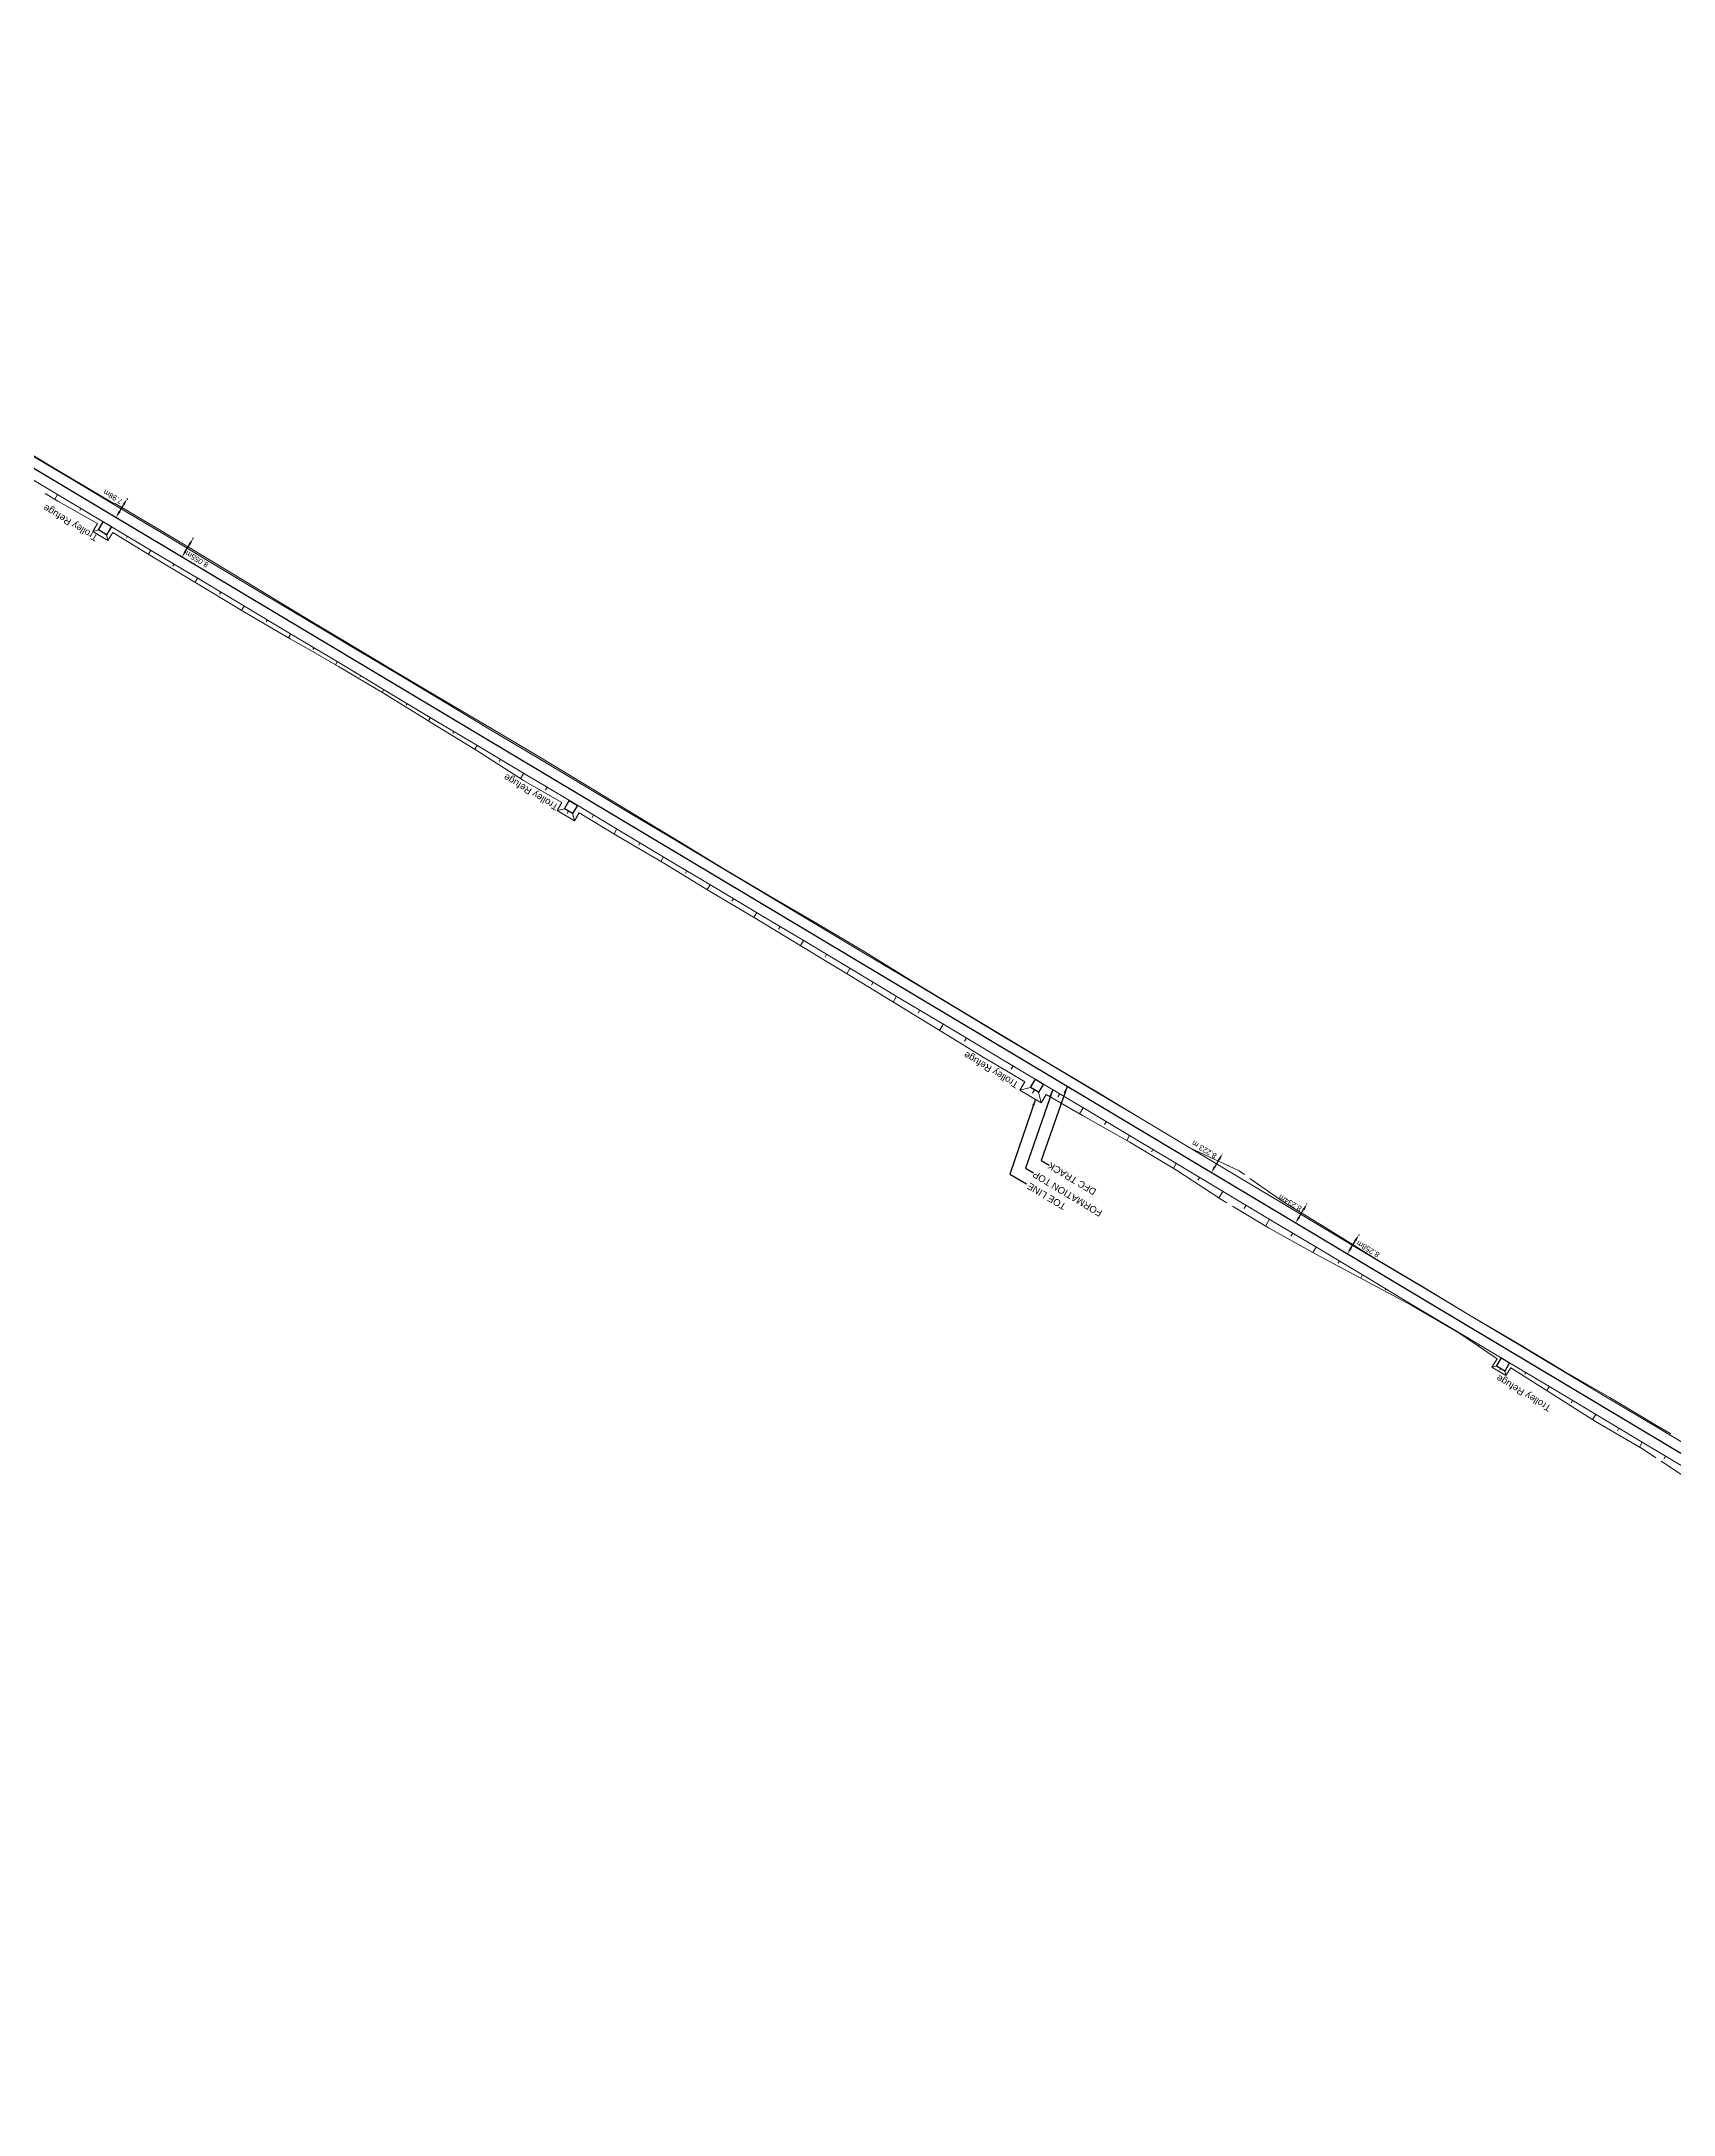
# Model space of a CAD drawing. Header units: metres. Extents: x 593990 to 610403, y 3402023 to 3411833.
# Drawn here: x 603066 to 603667, y 3405813 to 3406576 of the extents above; entities that cross this region are included whole.
import ezdxf
from ezdxf.enums import TextEntityAlignment as Align

# ---------------------------------------------------------------- set-up
doc = ezdxf.new("R2010")
doc.units = ezdxf.units.M
doc.header["$MEASUREMENT"] = 0
doc.header["$PDSIZE"] = 1
doc.linetypes.add('CENTER2', pattern=[1.125, 0.75, -0.125, 0.125, -0.125])
for name, color, linetype, lineweight in [('C-ALIG-DG-LINE', 1, 'CENTER2', 70), ('PROPOSED DFCC TOE LINE', 18, 'Continuous', 0), ('PROPOSED DFCC TOE SLOPES', 239, 'Continuous', 0), ('PROPOSED DFCC TRACK', 1, 'Continuous', 0), ('PROPOSED DRAIN CUM RETAINING WALL', 144, 'Continuous', 30), ('PROPOSED FORMATION LINE - PLAN', 187, 'Continuous', 0)]:
    doc.layers.add(name, color=color, linetype=linetype, lineweight=lineweight)
doc.layers.add('Trolley Refuse', color=10, linetype='Continuous')
doc.styles.get("Standard").update_dxf_attribs({"font": 'arial.ttf'})
doc.styles.add('Style-Arial', font='arial.ttf')
doc.dimstyles.new('ISO-25', dxfattribs={"dimtxt": 2.5, "dimasz": 2.5, "dimexe": 1.25, "dimexo": 0.625, "dimtad": 1, "dimtxsty": 'Standard', "dimcen": 2.5, "dimadec": 0, "dimazin": 0, "dimtfac": 1, "dimtmove": 0, "dimatfit": 3, "dimfxl": 1, "dimarcsym": 0})
doc.dimstyles.get("Standard").update_dxf_attribs({"dimtxt": 0.18, "dimasz": 0.18, "dimexe": 0.18, "dimexo": 0.0625, "dimgap": 0.09, "dimtad": 0, "dimtih": 1, "dimtoh": 1, "dimdec": 4, "dimzin": 0, "dimdsep": 46, "dimtxsty": 'Standard', "dimcen": 0.09, "dimadec": 0, "dimazin": 0, "dimtfac": 1, "dimtdec": 4, "dimtofl": 0, "dimtmove": 0, "dimatfit": 3, "dimfxl": 1, "dimtolj": 1, "dimtzin": 0, "dimarcsym": 0})

# ---------------------------------------------------------------- blocks, each defined once
blk = doc.blocks.new('*D179')
at = {"layer": 'Defpoints', "color": 0, "transparency": 16777216}
for p in [(603500.98, 3406166.56), (603496.74, 3406159.51), (603496.76, 3406159.5)]:
    blk.add_point(p, dxfattribs=at)
at = {"layer": 'PROPOSED DFCC TRACK', "color": 0, "lineweight": -2, "transparency": 16777216}
for p, q in [((603499.68, 3406164.42), (603498.03, 3406161.66)), ((603500.87, 3406166.62), (603500.86, 3406166.63)), ((603496.65, 3406159.57), (603496.64, 3406159.58))]:
    blk.add_line(p, q, dxfattribs=at)
at = {"layer": 'PROPOSED DFCC TRACK', "color": 0, "transparency": 16777216}
for points in [[(603497.67, 3406161.87), (603498.38, 3406161.44), (603496.74, 3406159.51)], [(603499.32, 3406164.64), (603500.04, 3406164.21), (603500.97, 3406166.57)]]:
    blk.add_solid(points, dxfattribs=at)
at = {"layer": 'PROPOSED DFCC TRACK', "color": 0, "lineweight": 0, "transparency": 16777216, "insert": (603494.14, 3406167.99), "char_height": 2, "attachment_point": 5, "rotation": 149, "style": 'Style-Arial'}
blk.add_mtext('\\A1;\\A1;8.223 m', dxfattribs=at)
blk = doc.blocks.new('TerminatorOpen_0.5')
at = {"color": 0, "linetype": 'ByBlock', "lineweight": -2}
for q in [(-1, 0.25), (-1, 0), (-1, -0.25)]:
    blk.add_line((0, 0), q, dxfattribs=at)
blk = doc.blocks.new('*D135')
at = {"layer": 'Defpoints', "color": 0, "transparency": 16777216}
for p in [(603550.83, 3406136.78), (603551.1, 3406136.62), (603546.59, 3406129.69)]:
    blk.add_point(p, dxfattribs=at)
at = {"layer": 'PROPOSED DFCC TRACK', "color": 0, "lineweight": -2, "transparency": 16777216}
for p, q in [((603548.15, 3406131.67), (603549.82, 3406134.47)), ((603550.93, 3406136.72), (603551.21, 3406136.55)), ((603546.7, 3406129.63), (603546.97, 3406129.46))]:
    blk.add_line(p, q, dxfattribs=at)
at = {"layer": 'PROPOSED DFCC TRACK', "color": 0, "transparency": 16777216}
for points in [[(603547.79, 3406131.89), (603548.51, 3406131.46), (603546.87, 3406129.53)], [(603549.46, 3406134.69), (603550.17, 3406134.26), (603551.1, 3406136.62)]]:
    blk.add_solid(points, dxfattribs=at)
at = {"layer": 'PROPOSED DFCC TRACK', "color": 0, "lineweight": 0, "transparency": 16777216, "insert": (603554.44, 3406131.37), "char_height": 2, "attachment_point": 5, "rotation": 149, "style": 'Style-Arial'}
blk.add_mtext('\\A1;8.258m', dxfattribs=at)
blk = doc.blocks.new('*D144')
at = {"layer": 'Defpoints', "color": 0, "transparency": 16777216}
for p in [(603532.01, 3406148.01), (603532.06, 3406147.98), (603527.84, 3406140.91)]:
    blk.add_point(p, dxfattribs=at)
at = {"layer": 'PROPOSED DFCC TRACK', "color": 0, "lineweight": -2, "transparency": 16777216}
for p, q in [((603529.07, 3406143.09), (603530.73, 3406145.86)), ((603531.95, 3406148.04), (603531.9, 3406148.07)), ((603527.73, 3406140.97), (603527.68, 3406141))]:
    blk.add_line(p, q, dxfattribs=at)
at = {"layer": 'PROPOSED DFCC TRACK', "color": 0, "transparency": 16777216}
for points in [[(603530.37, 3406146.08), (603531.08, 3406145.65), (603532.01, 3406148.01)], [(603528.71, 3406143.3), (603529.43, 3406142.87), (603527.79, 3406140.94)]]:
    blk.add_solid(points, dxfattribs=at)
at = {"layer": 'PROPOSED DFCC TRACK', "color": 0, "lineweight": 0, "transparency": 16777216, "insert": (603525.8, 3406148.39), "char_height": 2, "attachment_point": 5, "rotation": 149, "style": 'Style-Arial'}
blk.add_mtext('\\A1;8.234m', dxfattribs=at)
blk = doc.blocks.new('*D145')
at = {"layer": 'Defpoints', "color": 0, "transparency": 16777216}
for p in [(603121.84, 3406393.19), (603122.18, 3406392.98), (603118.06, 3406386.06)]:
    blk.add_point(p, dxfattribs=at)
at = {"layer": 'PROPOSED DFCC TRACK', "color": 0, "lineweight": -2, "transparency": 16777216}
for p, q in [((603119, 3406388.41), (603120.56, 3406391.04)), ((603122.07, 3406393.05), (603121.73, 3406393.25)), ((603117.96, 3406386.12), (603117.61, 3406386.33))]:
    blk.add_line(p, q, dxfattribs=at)
at = {"layer": 'PROPOSED DFCC TRACK', "color": 0, "transparency": 16777216}
for points in [[(603120.2, 3406391.25), (603120.92, 3406390.83), (603121.84, 3406393.19)], [(603118.64, 3406388.63), (603119.35, 3406388.2), (603117.72, 3406386.26)]]:
    blk.add_solid(points, dxfattribs=at)
at = {"layer": 'PROPOSED DFCC TRACK', "color": 0, "lineweight": 0, "transparency": 16777216, "insert": (603123.19, 3406385.47), "char_height": 2, "attachment_point": 5, "rotation": 149, "style": 'Style-Arial'}
blk.add_mtext('\\A1;8.055m', dxfattribs=at)
blk = doc.blocks.new('*D148')
at = {"layer": 'Defpoints', "color": 0, "transparency": 16777216}
for p in [(603097.47, 3406407.67), (603097.85, 3406407.45), (603093.77, 3406400.59)]:
    blk.add_point(p, dxfattribs=at)
at = {"layer": 'PROPOSED DFCC TRACK', "color": 0, "lineweight": -2, "transparency": 16777216}
for p, q in [((603094.67, 3406402.96), (603096.2, 3406405.53)), ((603097.74, 3406407.51), (603097.37, 3406407.74)), ((603093.67, 3406400.66), (603093.29, 3406400.88))]:
    blk.add_line(p, q, dxfattribs=at)
at = {"layer": 'PROPOSED DFCC TRACK', "color": 0, "transparency": 16777216}
for points in [[(603095.84, 3406405.74), (603096.55, 3406405.31), (603097.47, 3406407.67)], [(603094.31, 3406403.18), (603095.03, 3406402.75), (603093.39, 3406400.82)]]:
    blk.add_solid(points, dxfattribs=at)
at = {"layer": 'PROPOSED DFCC TRACK', "color": 0, "lineweight": 0, "transparency": 16777216, "insert": (603092.28, 3406408.46), "char_height": 2, "attachment_point": 5, "rotation": 149, "style": 'Style-Arial'}
blk.add_mtext('\\A1;7.98m', dxfattribs=at)

msp = doc.modelspace()

# ---------------------------------------------------------------- linework, layer by layer
at = {"layer": 'C-ALIG-DG-LINE', "color": 1, "linetype": 'Continuous', "lineweight": 30, "flags": 128}
msp.add_lwpolyline([(604076.7502, 3405812.5223), (600403.5632, 3408010.0169)], dxfattribs=at)
at = {"layer": 'PROPOSED DFCC TOE LINE', "lineweight": 0, "flags": 128}
for points in [[(603502.4651, 3406148.3909), (603500.6615, 3406149.4811), (603483.9125, 3406160.4412), (603466.7322, 3406170.6803), (603449.3096, 3406180.5142), (603435.9794, 3406188.2611), (603434.1528, 3406185.2079), (603426.2861, 3406189.9141), (603428.0759, 3406192.9058), (603421.2869, 3406196.9401), (603413.3307, 3406201.6949), (603397.7648, 3406211.225), (603380.6948, 3406221.6484), (603363.6248, 3406232.0718), (603346.5522, 3406242.491), (603329.4339, 3406252.8336), (603312.2494, 3406263.0657), (603295.1485, 3406273.4374), (603277.9381, 3406283.6262), (603264.0078, 3406292.0634), (603262.2176, 3406289.0763), (603255.8433, 3406292.8967), (603257.6074, 3406295.8399), (603243.4874, 3406303.9537), (603226.6586, 3406314.7804), (603209.5939, 3406325.2127), (603192.5801, 3406335.73), (603175.3906, 3406345.9537), (603163.4309, 3406352.7605), (603157.5977, 3406356.0886), (603140.7737, 3406366.0034), (603123.6348, 3406376.3116), (603106.5108, 3406386.6448), (603092.2176, 3406395.3597), (603090.4351, 3406392.3801), (603084.8397, 3406395.7275), (603086.595, 3406398.6614), (603072.0169, 3406406.9), (603067.327, 3406409.7148)], [(603092.8468, 3406406.1633), (603094.3468, 3406405.2687), (603111.5182, 3406395.0149), (603128.6667, 3406384.7226), (603145.7812, 3406374.3736), (603162.9007, 3406364.0329), (603180.0577, 3406353.755), (603197.2298, 3406343.5021), (603214.4359, 3406333.3062), (603231.6724, 3406323.161), (603248.8146, 3406312.8583), (603265.9534, 3406302.5499), (603283.0781, 3406292.2179), (603300.1566, 3406281.8087), (603317.2696, 3406271.457), (603334.4491, 3406261.2168), (603351.7347, 3406251.1537), (603368.9058, 3406240.8991), (603385.9449, 3406230.4241), (603403.0462, 3406220.0531), (603420.1949, 3406209.7611), (603437.3545, 3406199.4874), (603454.5698, 3406189.3069), (603471.7101, 3406179.0009), (603488.8287, 3406168.6588), (603507.0149, 3406160.1011), (603508.9248, 3406158.776)], [(603510.9224, 3406157.3901), (603523.4849, 3406148.6747), (603540.5002, 3406138.1599), (603557.4652, 3406127.5609), (603574.6895, 3406117.3953), (603591.8041, 3406107.0465), (603609.0194, 3406096.866), (603626.2022, 3406086.6311), (603643.5213, 3406076.624), (603660.6863, 3406066.3593), (603665.9494, 3406063.2532)], [(603660.4605, 3406054.4823), (603655.5264, 3406057.7345), (603638.266, 3406067.8397), (603621.3712, 3406078.556), (603606.995, 3406087.6469), (603605.2361, 3406084.7069), (603600.0945, 3406087.7829), (603601.9792, 3406090.9333), (603587.8856, 3406100.4966), (603570.5813, 3406110.5284), (603552.9449, 3406120.0051), (603535.3043, 3406129.4748), (603517.7778, 3406139.1351), (603504.5293, 3406147.1432)], [(603670.8116, 3406047.6596), (603662.4721, 3406053.1564)]]:
    msp.add_lwpolyline(points, dxfattribs=at)
at = {"layer": 'PROPOSED DFCC TOE SLOPES', "flags": 128}
for points in [[(603071.9159, 3406409.2975), (603070.8872, 3406407.578)], [(603080.4974, 3406404.1635), (603080.0378, 3406403.3952)], [(603086.9109, 3406396.2481), (603084.8397, 3406395.7275)], [(603089.9144, 3406394.4513), (603090.4351, 3406392.3801)], [(603097.6605, 3406393.8957), (603097.254, 3406393.2162)], [(603106.2421, 3406388.7617), (603105.3859, 3406387.3307)], [(603114.8236, 3406383.6278), (603114.3842, 3406382.8934)], [(603123.4051, 3406378.4939), (603122.5068, 3406376.9923)], [(603131.9867, 3406373.3599), (603131.531, 3406372.5982)], [(603140.5682, 3406368.226), (603139.6448, 3406366.6825)], [(603149.1497, 3406363.0921), (603148.7019, 3406362.3436)], [(603157.7313, 3406357.9582), (603156.8695, 3406356.5177)], [(603166.3128, 3406352.8242), (603165.9326, 3406352.1887)], [(603174.8943, 3406347.6903), (603174.2454, 3406346.6056)], [(603183.4759, 3406342.5564), (603183.1645, 3406342.0358)], [(603192.0574, 3406337.4224), (603191.4478, 3406336.4034)], [(603200.639, 3406332.2885), (603200.3026, 3406331.7263)], [(603209.2205, 3406327.1546), (603208.4732, 3406325.9055)], [(603217.802, 3406322.0207), (603217.4021, 3406321.3522)], [(603226.3836, 3406316.8867), (603225.5346, 3406315.4676)], [(603234.9651, 3406311.7528), (603234.4648, 3406310.9165)], [(603243.5466, 3406306.6189), (603242.3789, 3406304.6669)], [(603252.1282, 3406301.4849), (603251.5724, 3406300.556)], [(603258.54, 3406293.5722), (603255.8433, 3406292.8967)], [(603260.041, 3406292.6726), (603259.5357, 3406291.8295)], [(603261.542, 3406291.7729), (603262.2176, 3406289.0763)], [(603269.2913, 3406291.2171), (603268.7744, 3406290.3532)], [(603277.8728, 3406286.0832), (603276.8112, 3406284.3087)], [(603286.4543, 3406280.9492), (603285.932, 3406280.0761)], [(603295.0359, 3406275.8153), (603294.0148, 3406274.1085)], [(603303.6174, 3406270.6814), (603303.0949, 3406269.808)], [(603312.1989, 3406265.5474), (603311.1229, 3406263.7489)], [(603320.7805, 3406260.4135), (603320.2451, 3406259.5186)], [(603329.362, 3406255.2796), (603328.3019, 3406253.5076)], [(603337.9435, 3406250.1457), (603337.4045, 3406249.2446)], [(603346.5251, 3406245.0117), (603345.4246, 3406243.1723)], [(603355.1066, 3406239.8778), (603354.5353, 3406238.9228)], [(603363.6882, 3406234.7439), (603362.5002, 3406232.7582)], [(603372.2697, 3406229.6099), (603371.6525, 3406228.5783)], [(603380.8512, 3406224.476), (603379.5704, 3406222.335)], [(603389.4328, 3406219.3421), (603388.7691, 3406218.2327)], [(603398.0143, 3406214.2082), (603396.6404, 3406211.9116)], [(603406.5958, 3406209.0742), (603405.883, 3406207.8827)], [(603437.3215, 3406199.4322), (603437.3545, 3406199.4874)], [(603423.7589, 3406198.8064), (603423.0229, 3406197.5761)], [(603444.8003, 3406195.0212), (603444.8281, 3406195.0678)], [(603430.1724, 3406190.891), (603426.2861, 3406189.9141)], [(603431.6741, 3406189.9925), (603430.9468, 3406188.7768)], [(603433.1759, 3406189.0941), (603434.1528, 3406185.2079)], [(603440.922, 3406188.5385), (603440.2229, 3406187.3699)], [(603453.354, 3406189.8407), (603453.4358, 3406189.9775)], [(603461.9732, 3406184.7698), (603462.0109, 3406184.8328)], [(603449.5035, 3406183.4046), (603448.1704, 3406181.1763)], [(603458.0851, 3406178.2707), (603457.4791, 3406177.2578)], [(603470.517, 3406179.5729), (603470.581, 3406179.6798)], [(603466.6666, 3406173.1367), (603465.5846, 3406171.3281)], [(603479.1202, 3406174.475), (603479.1418, 3406174.5111)], [(603487.6801, 3406169.305), (603487.7011, 3406169.3401)], [(603488.8107, 3406168.6287), (603488.8287, 3406168.6588)], [(603475.2481, 3406168.0028), (603474.7194, 3406167.119)], [(603483.8297, 3406162.8689), (603482.7808, 3406161.1156)], [(603492.4112, 3406157.7349), (603491.7974, 3406156.709)], [(603500.9927, 3406152.601), (603499.5582, 3406150.2031)], [(603509.5743, 3406147.4671), (603508.8332, 3406146.2283)], [(603518.1558, 3406142.3332), (603516.6503, 3406139.8166)], [(603526.7374, 3406137.1992), (603526.0619, 3406136.0703)], [(603535.3189, 3406132.0653), (603534.1498, 3406130.1111)], [(603543.9004, 3406126.9314), (603543.4315, 3406126.1475)], [(603557.463, 3406127.5572), (603557.4652, 3406127.5609)], [(603564.9283, 3406123.1237), (603564.9427, 3406123.1478)], [(603552.482, 3406121.7974), (603551.7829, 3406120.6289)], [(603561.0635, 3406116.6635), (603560.8324, 3406116.2772)], [(603573.4955, 3406117.9657), (603573.5549, 3406118.065)], [(603569.645, 3406111.5296), (603569.4195, 3406111.1526)], [(603582.0982, 3406112.8672), (603582.1194, 3406112.9026)], [(603590.6586, 3406107.6979), (603590.6767, 3406107.7282)], [(603578.2266, 3406106.3956), (603578.1601, 3406106.2845)], [(603586.8081, 3406101.2617), (603586.7457, 3406101.1574)], [(603591.7891, 3406107.0215), (603591.8041, 3406107.0465)], [(603595.3897, 3406096.1278), (603595.2358, 3406095.8706)], [(603601.8031, 3406088.2124), (603600.0945, 3406087.7829)], [(603603.3049, 3406087.314), (603602.9851, 3406086.7794)], [(603604.8066, 3406086.4155), (603605.2361, 3406084.7069)], [(603612.5527, 3406085.8599), (603612.1778, 3406085.2332)], [(603621.1343, 3406080.726), (603620.2574, 3406079.2603)], [(603629.7158, 3406075.5921), (603629.2108, 3406074.7479)], [(603638.2973, 3406070.4581), (603637.1531, 3406068.5456)], [(603646.8789, 3406065.3242), (603646.3191, 3406064.3885)], [(603655.4604, 3406060.1903), (603654.3894, 3406058.4001)], [(603664.0419, 3406055.0564), (603663.4124, 3406054.004)]]:
    msp.add_lwpolyline(points, dxfattribs=at)
at = {"layer": 'PROPOSED DFCC TRACK', "linetype": 'Continuous', "lineweight": 30, "flags": 128}
msp.add_lwpolyline([(604076.7508, 3405812.5219), (600403.5609, 3408010.0183)], dxfattribs=at)
at = {"layer": 'PROPOSED DRAIN CUM RETAINING WALL', "flags": 128}
msp.add_lwpolyline([(603092.6366, 3406405.8099), (603088.4753, 3406408.2844), (603069.4321, 3406419.6593), (603049.3923, 3406431.6295), (603030.2998, 3406443.0505), (603011.4531, 3406454.3246), (602995.2204, 3406464.0391), (602978.7781, 3406473.8789), (602961.6696, 3406484.1171), (602943.9998, 3406494.6912), (602930.0726, 3406503.0221), (602916.0163, 3406511.4302), (602898.8666, 3406521.6907), (602881.5616, 3406532.044), (602868.1852, 3406540.0447), (602854.698, 3406548.1117), (602835.1673, 3406559.8159)], dxfattribs=at)
at = {"layer": 'PROPOSED FORMATION LINE - PLAN', "flags": 128}
for points in [[(603677.6045, 3406055.6822), (603660.4414, 3406065.9501), (603643.2783, 3406076.2179), (603626.1153, 3406086.4858), (603608.9522, 3406096.7537), (603591.7891, 3406107.0215), (603574.6261, 3406117.2894), (603557.463, 3406127.5572), (603540.2999, 3406137.8251), (603523.1368, 3406148.0929), (603505.9738, 3406158.3608), (603488.8107, 3406168.6287), (603471.6476, 3406178.8965), (603454.4845, 3406189.1644), (603437.3215, 3406199.4322), (603420.1584, 3406209.7001), (603402.9953, 3406219.9679), (603385.8322, 3406230.2358), (603368.6692, 3406240.5037), (603351.5061, 3406250.7715), (603334.343, 3406261.0394), (603317.1799, 3406271.3072), (603300.0169, 3406281.5751), (603282.8538, 3406291.8429), (603265.6907, 3406302.1108), (603248.5277, 3406312.3787), (603231.3646, 3406322.6465), (603214.2015, 3406332.9144), (603197.0384, 3406343.1822), (603179.8754, 3406353.4501), (603162.7123, 3406363.718), (603145.5492, 3406373.9858), (603128.3861, 3406384.2537), (603111.2231, 3406394.5215), (603094.06, 3406404.7894), (603076.8969, 3406415.0572), (603059.7338, 3406425.3251)], [(603673.754, 3406049.2461), (603656.591, 3406059.5139), (603639.4279, 3406069.7818), (603622.2648, 3406080.0496), (603605.1018, 3406090.3175), (603587.9387, 3406100.5854), (603570.7756, 3406110.8532), (603553.6125, 3406121.1211), (603536.4495, 3406131.3889), (603519.2864, 3406141.6568), (603502.1233, 3406151.9246), (603484.9602, 3406162.1925), (603467.7972, 3406172.4604), (603450.6341, 3406182.7282), (603433.471, 3406192.9961), (603416.3079, 3406203.2639), (603399.1449, 3406213.5318), (603381.9818, 3406223.7996), (603364.8187, 3406234.0675), (603347.6556, 3406244.3354), (603330.4926, 3406254.6032), (603313.3295, 3406264.8711), (603296.1664, 3406275.1389), (603279.0034, 3406285.4068), (603261.8403, 3406295.6747), (603244.6772, 3406305.9425), (603227.5141, 3406316.2104), (603210.3511, 3406326.4782), (603193.188, 3406336.7461), (603176.0249, 3406347.0139), (603158.8618, 3406357.2818), (603141.6988, 3406367.5497), (603124.5357, 3406377.8175), (603107.3726, 3406388.0854), (603090.2095, 3406398.3532), (603073.0465, 3406408.6211), (603055.8834, 3406418.8889)]]:
    msp.add_lwpolyline(points, dxfattribs=at)
at = {"layer": 'Trolley Refuse'}
for points in [[(603088.7078, 3406399.2517), (603091.7113, 3406397.4548), (603089.9144, 3406394.4513), (603086.9109, 3406396.2481)], [(603260.3392, 3406296.5743), (603263.3413, 3406294.775), (603261.542, 3406291.7729), (603258.54, 3406293.5722)], [(603431.9692, 3406193.8945), (603434.9728, 3406192.0976), (603433.1759, 3406189.0941), (603430.1724, 3406190.891)], [(603603.6, 3406091.2159), (603606.6035, 3406089.4191), (603604.8066, 3406086.4155), (603601.8031, 3406088.2124)]]:
    msp.add_lwpolyline(points, close=True, dxfattribs=at)

# ---------------------------------------------------------------- texts
at = {"layer": 'PROPOSED DFCC TOE LINE', "lineweight": 0}
msp.add_text('TOE LINE', height=2.5, rotation=149, dxfattribs=at).set_placement((603429.9003, 3406155.9607, 306.8582), align=Align.RIGHT)
at = {"layer": 'PROPOSED DFCC TRACK', "color": 10, "linetype": 'Continuous', "lineweight": -3, "ltscale": 5}
msp.add_text('DFC TRACK', height=2.5, rotation=149, dxfattribs=at).set_placement((603437.5286, 3406163.4601), align=Align.RIGHT)
at = {"layer": 'PROPOSED FORMATION LINE - PLAN', "lineweight": 0}
msp.add_text('FORMATION TOP', height=2.5, rotation=149, dxfattribs=at).set_placement((603431.905, 3406160.2516, 306.8582), align=Align.RIGHT)
at = {"layer": 'Trolley Refuse'}
for p in [(603087.029, 3406394.0448), (603256.5731, 3406294.8757), (603426.0115, 3406192.5664), (603622.1387, 3406073.4648)]:
    msp.add_text('Trolley Refuge', height=2.5, rotation=149.1766896, dxfattribs=at).set_placement(p)

# ---------------------------------------------------------------- dimensions: what is measured, and where the dimension line sits
at = {"layer": 'PROPOSED DFCC TRACK', "color": 10, "lineweight": 0}
for base, p1, p2, angle, picture, middle in [((603097.4734, 3406407.6747), (603093.7728, 3406400.5914), (603097.8513, 3406407.45), 59.2616504, '*D148', (603092.284, 3406408.4602)), ((603121.8351, 3406393.1877), (603118.0645, 3406386.0588), (603122.1814, 3406392.9818), 59.2616497, '*D145', (603123.1931, 3406385.4737)), ((603532.008, 3406148.0108), (603527.84, 3406140.9094), (603532.0595, 3406147.9801), 59.1727541, '*D144', (603525.8045, 3406148.3938)), ((603551.0981, 3406136.6189), (603546.5944, 3406129.6895), (603550.8261, 3406136.7812), 59.1752177, '*D135', (603554.4354, 3406131.3669))]:
    dim = msp.add_linear_dim(base=base, p1=p1, p2=p2, angle=angle, dimstyle='Standard', override={"dimtxt": 2, "dimasz": 2.5, "dimexe": 0.125, "dimexo": 0.125, "dimgap": 0.125, "dimtad": 1, "dimtih": 0, "dimtoh": 0, "dimdec": 3, "dimzin": 11, "dimpost": 'm', "dimtxsty": 'Style-Arial', "dimsah": 1, "dimadec": 4, "dimazin": 3, "dimtmove": 2, "dimatfit": 1, "dimldrblk": 'TerminatorOpen_0.5', "dimfrac": 2, "dimtzin": 11}, dxfattribs=at)
    dim.commit()
    dim.dimension.update_dxf_attribs({"geometry": picture, "text_midpoint": middle, "dimtype": 129, "text_rotation": 149})
dim = msp.add_linear_dim(base=(603496.7435, 3406159.513), p1=(603500.9813, 3406166.5605), p2=(603496.7594, 3406159.5035), angle=239.1099064, text='\\A1;<> m', dimstyle='Standard', override={"dimtxt": 2, "dimasz": 2.5, "dimexe": 0.125, "dimexo": 0.125, "dimgap": 0.125, "dimtad": 1, "dimtih": 0, "dimtoh": 0, "dimdec": 3, "dimzin": 11, "dimtxsty": 'Style-Arial', "dimsah": 1, "dimadec": 4, "dimazin": 3, "dimtmove": 2, "dimatfit": 1, "dimldrblk": 'TerminatorOpen_0.5', "dimfrac": 2, "dimtzin": 11}, dxfattribs=at)
dim.commit()
dim.dimension.update_dxf_attribs({"geometry": '*D179', "text_midpoint": (603494.1416, 3406167.9921), "dimtype": 129, "text_rotation": 149})

# ---------------------------------------------------------------- leaders
at = {"layer": 'PROPOSED DFCC TOE LINE', "lineweight": 0}
msp.add_leader([(603431.9839, 3406186.5054), (603422.618, 3406158.958), (603428.6548, 3406155.324)], dimstyle='ISO-25', override={"dimtxt": 3, "dimasz": 2.5, "dimgap": 0.625, "dimtad": 0, "dimdec": 3, "dimzin": 2, "dimtdec": 3}, dxfattribs=at)
at = {"layer": 'PROPOSED DFCC TRACK', "color": 10, "linetype": 'Continuous', "lineweight": -3, "ltscale": 5}
msp.add_leader([(603443.6528, 3406191.2747, 130.919), (603434.1354, 3406164.026, 130.919), (603437.0945, 3406162.2435, 130.919)], dimstyle='ISO-25', override={"dimtxt": 3, "dimasz": 2.5, "dimgap": 0.625, "dimtad": 0, "dimdec": 3, "dimzin": 2, "dimtdec": 3}, dxfattribs=at)
at = {"layer": 'PROPOSED FORMATION LINE - PLAN', "lineweight": 0}
msp.add_leader([(603438.3397, 3406190.0834), (603428.2915, 3406161.1787), (603431.2506, 3406159.3962)], dimstyle='ISO-25', override={"dimtxt": 3, "dimasz": 2.5, "dimgap": 0.625, "dimtad": 0, "dimdec": 3, "dimzin": 2, "dimtdec": 3}, dxfattribs=at)

doc.saveas('drawing.dxf')
